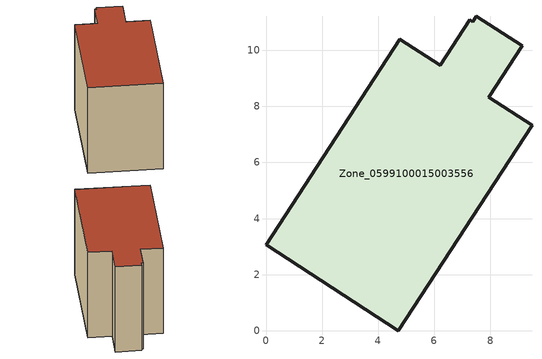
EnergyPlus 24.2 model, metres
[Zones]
Zone_0599100015003556
 floor ground (C_G): 9.49,7.32 4.71,0 0,3.07 4.76,10.4 6.21,9.46 7.26,11.09 7.37,11.02 7.5,11.21 9.14,10.15 7.95,8.32 z0.94
 wall outside (C_F): 7.95,8.32 9.14,10.15 7.5,11.21 7.37,11.02 7.26,11.09 6.21,9.46 4.76,10.4 0,3.07 4.71,0 9.49,7.32 7.95,8.32 z0.94:8.46
 roof outside (C_R): 4.71,0 9.49,7.32 7.95,8.32 9.14,10.15 7.5,11.21 7.37,11.02 7.26,11.09 6.21,9.46 4.76,10.4 0,3.07 z8.46
[BUILDING]
Pand.0599100015003556: North Axis=0; Terrain=City; Loads Convergence Tolerance Value=0.04; Temperature Convergence Tolerance Value=0.4; Solar Distribution=FullExterior; Maximum Number of Warmup Days=25; Minimum Number of Warmup Days=1
[Site:Location]
Rotterdam.The.Hague.AP_ZH_NLD Design_Conditions: Latitude=51.96; Longitude=4.45; Time Zone=1; Elevation=-4.5
[SITE:GROUNDTEMPERATURE:BUILDINGSURFACE]
18, 18, 18, 18, 18, 18, 18, 18, 18, 18, 18, 18
[MATERIAL] Thermal Absorptance=0.9; Solar Absorptance=0.7; Visible Absorptance=0.7
Name | Roughness | Thickness | Conductivity | Density | Specific Heat
G.TI.1975-1991 | MediumSmooth | 0.15 | 0.288461 | 540 | 1210
F.TI.1975-1991 | Rough | 0.3 | 0.230769 | 1920 | 840
R.TI.1975-1991 | MediumRough | 0.2 | 0.153846 | 1500 | 1000
[CONSTRUCTION]
C_G: G.TI.1975-1991
C_F: F.TI.1975-1991
C_R: R.TI.1975-1991
[ZONE]
Zone_0599100015003556: Type=1; Multiplier=1; Ceiling Height=Autocalculate; Volume=Autocalculate; Floor Area=autocalculate; Part of Total Floor Area=Yes
[ZONEINFILTRATION:DESIGNFLOWRATE]
Infil_Zone_0599100015003556: Zone or ZoneList or Space or SpaceList=Zone_0599100015003556; Schedule=AlwaysOn; Design Flow Rate Calculation Method=Flow/Area; Flow Rate per Floor Area=0.003; Constant Term Coefficient=1; Temperature Term Coefficient=0; Velocity Term Coefficient=0; Velocity Squared Term Coefficient=0
[HVACTEMPLATE:ZONE:IDEALLOADSAIRSYSTEM]
Zone_0599100015003556: Maximum Heating Supply Air Temperature=50; Minimum Cooling Supply Air Temperature=13; Maximum Heating Supply Air Humidity Ratio=0.0156; Minimum Cooling Supply Air Humidity Ratio=0.0077; Heating Limit=NoLimit; Cooling Limit=NoLimit; Dehumidification Control Type=ConstantSensibleHeatRatio; Cooling Sensible Heat Ratio=0.7; Dehumidification Setpoint=60; Humidification Control Type=None; Humidification Setpoint=30; Outdoor Air Method=None; Outdoor Air Flow Rate per Person=0.00944; Outdoor Air Flow Rate per Zone Floor Area=0; Outdoor Air Flow Rate per Zone=0; Demand Controlled Ventilation Type=None; Outdoor Air Economizer Type=NoEconomizer; Heat Recovery Type=None; Sensible Heat Recovery Effectiveness=0.7; Latent Heat Recovery Effectiveness=0.65
[ZONECONTROL:THERMOSTAT]
ThermostatControl_Zone_0599100015003556: Zone or ZoneList=Zone_0599100015003556; Control Type Schedule=DualSetpointControlType; Control 1=Thermostat_Zone_0599100015003556; Temperature Difference Between Cutout And Setpoint=0
[THERMOSTATSETPOINT:DUALSETPOINT]
Thermostat_Zone_0599100015003556: Heating Setpoint Temperature Schedule=HeatingSetpoint_Zone_0599100015003556; Cooling Setpoint Temperature Schedule=CoolingSetpoint_Zone_0599100015003556
[SCHEDULE:COMPACT]
HeatingSetpoint_Zone_0599100015003556: Through: 12/31, For: AllDays, Until: 24:00, 21
CoolingSetpoint_Zone_0599100015003556: Through: 12/31, For: AllDays, Until: 24:00, 24
DualSetpointControlType: Through: 12/31, For: AllDays, Until: 24:00, 4
AlwaysOn: Through: 12/31, For: AllDays, Until: 24:00, 1
